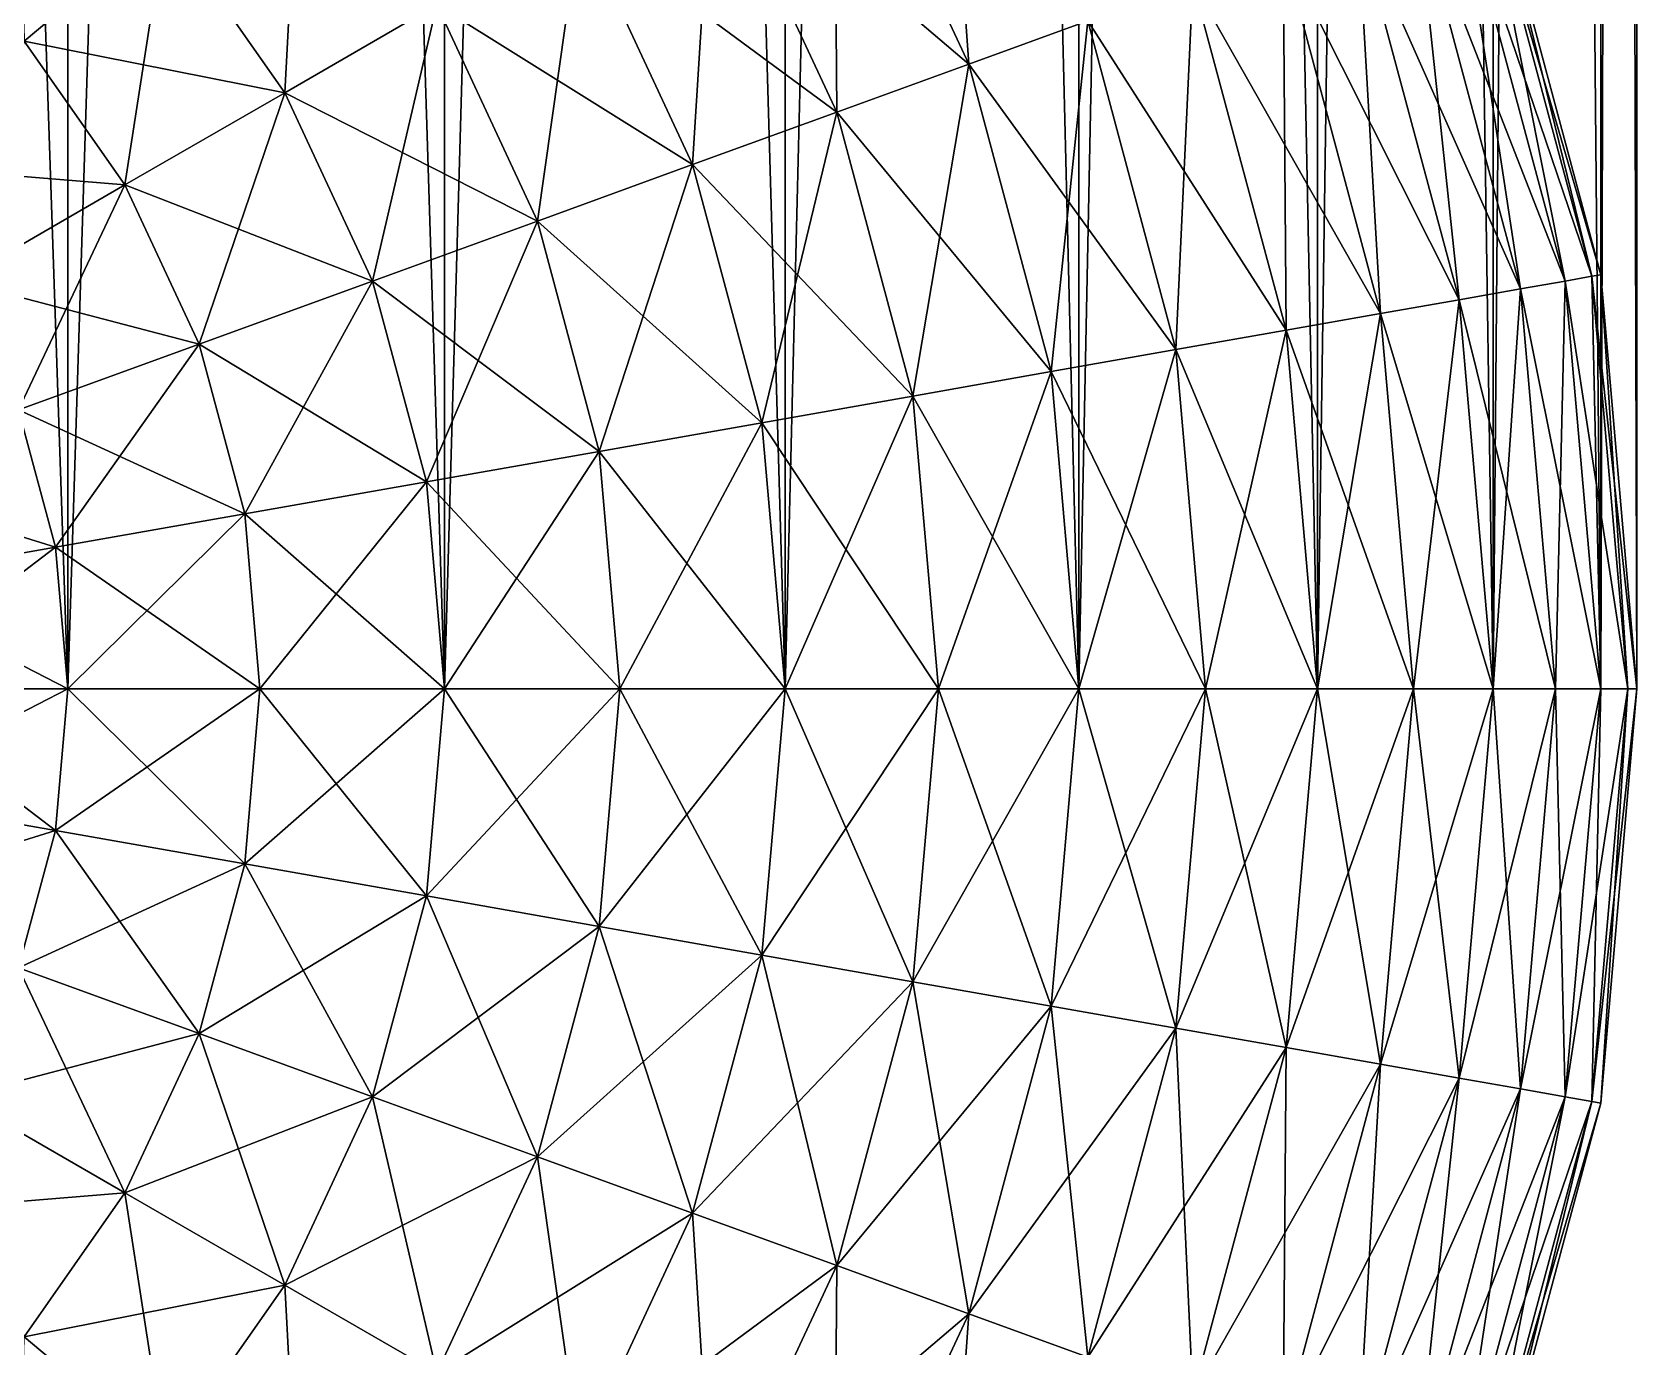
# Model space of a CAD drawing. Header units: metres. Extents: x -7 to 7, y -6 to 6.4.
# Drawn here: x -2.673 to -2, y -5.276 to -4.725 of the extents above; entities that cross this region are included whole.
import ezdxf

# ---------------------------------------------------------------- set-up
doc = ezdxf.new("R2010")
doc.units = ezdxf.units.M

msp = doc.modelspace()

# ---------------------------------------------------------------- linework, layer by layer
at = {"layer": 'Cylinder 9'}
for points in [[(-2.65798, -5, -0.93969), (-2.82635, 0, -0.98481), (-2.82635, -5, -0.98481)], [(-2.65798, -5, -0.93969), (-2.65798, 0, -0.93969), (-2.82635, 0, -0.98481)], [(-2.5, -5, -0.86603), (-2.65798, 0, -0.93969), (-2.65798, -5, -0.93969)], [(-2.5, -5, -0.86603), (-2.5, 0, -0.86602), (-2.65798, 0, -0.93969)], [(-2.35721, -5, -0.76604), (-2.5, 0, -0.86602), (-2.5, -5, -0.86603)], [(-2.35721, -5, -0.76604), (-2.35721, 0, -0.76604), (-2.5, 0, -0.86602)], [(-2.23395, -5, -0.64279), (-2.35721, 0, -0.76604), (-2.35721, -5, -0.76604)], [(-2.23395, -5, -0.64279), (-2.23395, 0, -0.64279), (-2.35721, 0, -0.76604)], [(-2.13397, -5, -0.5), (-2.23395, 0, -0.64279), (-2.23395, -5, -0.64279)], [(-2.13397, -5, -0.5), (-2.13397, 0, -0.5), (-2.23395, 0, -0.64279)], [(-2.06031, -5, -0.34202), (-2.13397, 0, -0.5), (-2.13397, -5, -0.5)], [(-2.06031, -5, -0.34202), (-2.06031, 0, -0.34202), (-2.13397, 0, -0.5)], [(-2.01519, -5, -0.17365), (-2.06031, 0, -0.34202), (-2.06031, -5, -0.34202)], [(-2.01519, -5, -0.17365), (-2.01519, 0, -0.17365), (-2.06031, 0, -0.34202)], [(-2.06031, -5, 0.34202), (-2.01519, 0, 0.17365), (-2.01519, -5, 0.17365)], [(-2.06031, -5, 0.34202), (-2.06031, 0, 0.34202), (-2.01519, 0, 0.17365)], [(-2, -5, 0), (-2.01519, 0, -0.17365), (-2.01519, -5, -0.17365)], [(-2, -5, 0), (-2, 0, 0), (-2.01519, 0, -0.17365)], [(-2.01519, -5, 0.17365), (-2, 0, 0), (-2, -5, 0)], [(-2.01519, -5, 0.17365), (-2.01519, 0, 0.17365), (-2, 0, 0)], [(-2.82635, -5, 0.98481), (-2.65798, 0, 0.93969), (-2.65798, -5, 0.93969)], [(-2.82635, -5, 0.98481), (-2.82635, 0, 0.98481), (-2.65798, 0, 0.93969)], [(-2.65798, -5, 0.93969), (-2.5, 0, 0.86603), (-2.5, -5, 0.86602)], [(-2.65798, -5, 0.93969), (-2.65798, 0, 0.93969), (-2.5, 0, 0.86603)], [(-2.5, -5, 0.86602), (-2.35721, 0, 0.76604), (-2.35721, -5, 0.76604)], [(-2.5, -5, 0.86602), (-2.5, 0, 0.86603), (-2.35721, 0, 0.76604)], [(-2.35721, -5, 0.76604), (-2.23396, 0, 0.64279), (-2.23396, -5, 0.64279)], [(-2.35721, -5, 0.76604), (-2.35721, 0, 0.76604), (-2.23396, 0, 0.64279)], [(-2.23396, -5, 0.64279), (-2.13397, 0, 0.5), (-2.13397, -5, 0.5)], [(-2.23396, -5, 0.64279), (-2.23396, 0, 0.64279), (-2.13397, 0, 0.5)], [(-2.13397, -5, 0.5), (-2.06031, 0, 0.34202), (-2.06031, -5, 0.34202)], [(-2.13397, -5, 0.5), (-2.13397, 0, 0.5), (-2.06031, 0, 0.34202)], [(-3, -5, 0), (-2.65798, -5, -0.93969), (-2.82635, -5, -0.98481)], [(-3, -5, 0), (-2.65798, -5, -0.93969), (-3, -5, 0)], [(-3, -5, 0), (-2.5, -5, -0.86603), (-2.65798, -5, -0.93969)], [(-3, -5, 0), (-2.5, -5, -0.86603), (-3, -5, 0)], [(-3, -5, 0), (-2.35721, -5, -0.76604), (-2.5, -5, -0.86603)], [(-3, -5, 0), (-2.35721, -5, -0.76604), (-3, -5, 0)], [(-3, -5, 0), (-2.23395, -5, -0.64279), (-2.35721, -5, -0.76604)], [(-3, -5, 0), (-2.23395, -5, -0.64279), (-3, -5, 0)], [(-3, -5, 0), (-2.13397, -5, -0.5), (-2.23395, -5, -0.64279)], [(-3, -5, 0), (-2.13397, -5, -0.5), (-3, -5, 0)], [(-3, -5, 0), (-2.06031, -5, -0.34202), (-2.13397, -5, -0.5)], [(-3, -5, 0), (-2.06031, -5, -0.34202), (-3, -5, 0)], [(-3, -5, 0), (-2.01519, -5, -0.17365), (-2.06031, -5, -0.34202)], [(-3, -5, 0), (-2.01519, -5, -0.17365), (-3, -5, 0)], [(-3, -5, 0), (-2, -5, 0), (-2.01519, -5, -0.17365)], [(-3, -5, 0), (-2, -5, 0), (-3, -5, 0)], [(-3, -5, 0), (-2.01519, -5, 0.17365), (-2, -5, 0)], [(-3, -5, 0), (-2.01519, -5, 0.17365), (-3, -5, 0)], [(-3, -5, 0), (-2.06031, -5, 0.34202), (-2.01519, -5, 0.17365)], [(-3, -5, 0), (-2.06031, -5, 0.34202), (-3, -5, 0)], [(-3, -5, 0), (-2.13397, -5, 0.5), (-2.06031, -5, 0.34202)], [(-3, -5, 0), (-2.13397, -5, 0.5), (-3, -5, 0)], [(-3, -5, 0), (-2.23396, -5, 0.64279), (-2.13397, -5, 0.5)], [(-3, -5, 0), (-2.23396, -5, 0.64279), (-3, -5, 0)], [(-3, -5, 0), (-2.35721, -5, 0.76604), (-2.23396, -5, 0.64279)], [(-3, -5, 0), (-2.35721, -5, 0.76604), (-3, -5, 0)], [(-3, -5, 0), (-2.5, -5, 0.86602), (-2.35721, -5, 0.76604)], [(-3, -5, 0), (-2.5, -5, 0.86602), (-3, -5, 0)], [(-3, -5, 0), (-2.65798, -5, 0.93969), (-2.5, -5, 0.86602)], [(-3, -5, 0), (-2.65798, -5, 0.93969), (-3, -5, 0)], [(-3, -5, 0), (-2.82635, -5, 0.98481), (-2.65798, -5, 0.93969)], [(-2.65798, -5, -0.93969), (-2.82635, -5, -0.98481), (-2.82635, -5, -0.98481)], [(-2.65798, -5, -0.93969), (-2.65798, -5, -0.93969), (-2.82635, -5, -0.98481)], [(-2.82635, -5, 0.98481), (-2.65798, -5, 0.93969), (-2.65798, -5, 0.93969)], [(-2.82635, -5, 0.98481), (-2.82635, -5, 0.98481), (-2.65798, -5, 0.93969)], [(-2.5, -5, -0.86603), (-2.65798, -5, -0.93969), (-2.65798, -5, -0.93969)], [(-2.5, -5, -0.86603), (-2.5, -5, -0.86603), (-2.65798, -5, -0.93969)], [(-2.65798, -5, 0.93969), (-2.5, -5, 0.86602), (-2.5, -5, 0.86602)], [(-2.65798, -5, 0.93969), (-2.65798, -5, 0.93969), (-2.5, -5, 0.86602)], [(-2.35721, -5, -0.76604), (-2.5, -5, -0.86603), (-2.5, -5, -0.86603)], [(-2.35721, -5, -0.76604), (-2.35721, -5, -0.76604), (-2.5, -5, -0.86603)], [(-2.5, -5, 0.86602), (-2.35721, -5, 0.76604), (-2.35721, -5, 0.76604)], [(-2.5, -5, 0.86602), (-2.5, -5, 0.86602), (-2.35721, -5, 0.76604)], [(-2.23395, -5, -0.64279), (-2.35721, -5, -0.76604), (-2.35721, -5, -0.76604)], [(-2.23395, -5, -0.64279), (-2.23395, -5, -0.64279), (-2.35721, -5, -0.76604)], [(-2.35721, -5, 0.76604), (-2.23396, -5, 0.64279), (-2.23396, -5, 0.64279)], [(-2.35721, -5, 0.76604), (-2.35721, -5, 0.76604), (-2.23396, -5, 0.64279)], [(-2.23396, -5, 0.64279), (-2.13397, -5, 0.5), (-2.13397, -5, 0.5)], [(-2.23396, -5, 0.64279), (-2.23396, -5, 0.64279), (-2.13397, -5, 0.5)], [(-2.13397, -5, -0.5), (-2.23395, -5, -0.64279), (-2.23395, -5, -0.64279)], [(-2.13397, -5, -0.5), (-2.13397, -5, -0.5), (-2.23395, -5, -0.64279)], [(-2.06031, -5, -0.34202), (-2.13397, -5, -0.5), (-2.13397, -5, -0.5)], [(-2.06031, -5, -0.34202), (-2.06031, -5, -0.34202), (-2.13397, -5, -0.5)], [(-2.13397, -5, 0.5), (-2.06031, -5, 0.34202), (-2.06031, -5, 0.34202)], [(-2.13397, -5, 0.5), (-2.13397, -5, 0.5), (-2.06031, -5, 0.34202)], [(-2.01519, -5, -0.17365), (-2.06031, -5, -0.34202), (-2.06031, -5, -0.34202)], [(-2.01519, -5, -0.17365), (-2.01519, -5, -0.17365), (-2.06031, -5, -0.34202)], [(-2.06031, -5, 0.34202), (-2.01519, -5, 0.17365), (-2.01519, -5, 0.17365)], [(-2.06031, -5, 0.34202), (-2.06031, -5, 0.34202), (-2.01519, -5, 0.17365)], [(-2, -5, 0), (-2.01519, -5, -0.17365), (-2.01519, -5, -0.17365)], [(-2, -5, 0), (-2, -5, 0), (-2.01519, -5, -0.17365)], [(-2.01519, -5, 0.17365), (-2, -5, 0), (-2, -5, 0)], [(-2.01519, -5, 0.17365), (-2.01519, -5, 0.17365), (-2, -5, 0)]]:
    msp.add_3dface(points, dxfattribs=at)
at = {"layer": 'Sphere 1'}
for points in [[(-2.29059, -4.59042, -0.57358), (-2.33659, -4.61698, -0.64279), (-2.28015, -4.738, -0.64279)], [(-2.29059, -4.59042, -0.57358), (-2.28015, -4.738, -0.64279), (-2.23025, -4.71983, -0.57358)], [(-2.67861, -4.61698, -0.86603), (-2.67626, -4.72835, -0.90631), (-2.61698, -4.67861, -0.86603)], [(-2.38763, -4.64645, 0.70711), (-2.33659, -4.61698, 0.64279), (-2.28015, -4.738, 0.64279)], [(-2.33659, -4.61698, -0.64279), (-2.38763, -4.64645, -0.70711), (-2.33554, -4.75815, -0.70711)], [(-2.33659, -4.61698, 0.64279), (-2.23025, -4.71983, 0.57358), (-2.28015, -4.738, 0.64279)], [(-2.33659, -4.61698, -0.64279), (-2.33554, -4.75815, -0.70711), (-2.28015, -4.738, -0.64279)], [(-2.56062, -4.63131, -0.81915), (-2.61698, -4.67861, -0.86603), (-2.56699, -4.75, -0.86603)], [(-2.56062, -4.63131, -0.81915), (-2.56699, -4.75, -0.86603), (-2.50327, -4.71321, -0.81915)], [(-2.44333, -4.6786, 0.76604), (-2.38763, -4.64645, 0.70711), (-2.33554, -4.75815, 0.70711)], [(-2.38763, -4.64645, -0.70711), (-2.44333, -4.67861, -0.76605), (-2.39598, -4.78015, -0.76605)], [(-2.38763, -4.64645, -0.70711), (-2.39598, -4.78015, -0.76605), (-2.33554, -4.75815, -0.70711)], [(-2.38763, -4.64645, 0.70711), (-2.28015, -4.738, 0.64279), (-2.33554, -4.75815, 0.70711)], [(-2.09233, -4.66963, 0.25882), (-2.07458, -4.66317, 0.17365), (-2.03015, -4.82899, 0.17365)], [(-2.07458, -4.66317, -0.17365), (-2.09233, -4.66963, -0.25882), (-2.04875, -4.83227, -0.25882)], [(-2.07458, -4.66317, 0.17365), (-2.06388, -4.65928, 0.08715), (-2.01894, -4.82701, 0.08715)], [(-2.06388, -4.65928, -0.08716), (-2.07458, -4.66317, -0.17365), (-2.03015, -4.82899, -0.17365)], [(-2.07458, -4.66317, 0.17365), (-2.01894, -4.82701, 0.08715), (-2.03015, -4.82899, 0.17365)], [(-2.07458, -4.66317, -0.17365), (-2.04875, -4.83227, -0.25882), (-2.03015, -4.82899, -0.17365)], [(-2.06388, -4.65928, 0.08715), (-2.06031, -4.65798, 0), (-2.01519, -4.82635, 0)], [(-2.06031, -4.65798, 0), (-2.06388, -4.65928, -0.08716), (-2.01894, -4.82701, -0.08716)], [(-2.06388, -4.65928, 0.08715), (-2.01519, -4.82635, 0), (-2.01894, -4.82701, 0.08715)], [(-2.06388, -4.65928, -0.08716), (-2.03015, -4.82899, -0.17365), (-2.01894, -4.82701, -0.08716)], [(-2.06031, -4.65798, 0), (-2.01894, -4.82701, -0.08716), (-2.01519, -4.82635, 0)], [(-2.11698, -4.6786, 0.34202), (-2.09233, -4.66963, 0.25882), (-2.04875, -4.83227, 0.25882)], [(-2.09233, -4.66963, -0.25882), (-2.11698, -4.6786, -0.34202), (-2.07458, -4.83682, -0.34202)], [(-2.09233, -4.66963, 0.25882), (-2.03015, -4.82899, 0.17365), (-2.04875, -4.83227, 0.25882)], [(-2.09233, -4.66963, -0.25882), (-2.07458, -4.83682, -0.34202), (-2.04875, -4.83227, -0.25882)], [(-2.72835, -4.67625, 0.90631), (-2.61698, -4.67861, 0.86602), (-2.67626, -4.72834, 0.90631)], [(-2.67626, -4.72834, 0.90631), (-2.61698, -4.67861, 0.86602), (-2.56699, -4.75, 0.86602)], [(-2.61698, -4.67861, -0.86603), (-2.67626, -4.72835, -0.90631), (-2.634, -4.78869, -0.90631)], [(-2.61698, -4.67861, -0.86603), (-2.634, -4.78869, -0.90631), (-2.56699, -4.75, -0.86603)], [(-2.61698, -4.67861, 0.86602), (-2.50327, -4.71321, 0.81915), (-2.56699, -4.75, 0.86602)], [(-2.50327, -4.71321, 0.81915), (-2.44333, -4.6786, 0.76604), (-2.39598, -4.78015, 0.76604)], [(-2.44333, -4.67861, -0.76605), (-2.50327, -4.71321, -0.81915), (-2.46101, -4.80382, -0.81915)], [(-2.44333, -4.67861, -0.76605), (-2.46101, -4.80382, -0.81915), (-2.39598, -4.78015, -0.76605)], [(-2.44333, -4.6786, 0.76604), (-2.33554, -4.75815, 0.70711), (-2.39598, -4.78015, 0.76604)], [(-2.14835, -4.69002, 0.42262), (-2.11698, -4.6786, 0.34202), (-2.07458, -4.83682, 0.34202)], [(-2.11698, -4.6786, -0.34202), (-2.14835, -4.69002, -0.42262), (-2.10746, -4.84262, -0.42262)], [(-2.11698, -4.6786, 0.34202), (-2.04875, -4.83227, 0.25882), (-2.07458, -4.83682, 0.34202)], [(-2.11698, -4.6786, -0.34202), (-2.10746, -4.84262, -0.42262), (-2.07458, -4.83682, -0.34202)], [(-2.1862, -4.7038, 0.5), (-2.14835, -4.69002, 0.42262), (-2.10746, -4.84262, 0.42262)], [(-2.14835, -4.69002, -0.42262), (-2.1862, -4.7038, -0.5), (-2.14713, -4.84961, -0.5)], [(-2.14835, -4.69002, 0.42262), (-2.07458, -4.83682, 0.34202), (-2.10746, -4.84262, 0.42262)], [(-2.14835, -4.69002, -0.42262), (-2.14713, -4.84961, -0.5), (-2.10746, -4.84262, -0.42262)], [(-2.23025, -4.71983, 0.57358), (-2.1862, -4.7038, 0.5), (-2.14713, -4.84961, 0.5)], [(-2.1862, -4.7038, -0.5), (-2.23025, -4.71983, -0.57358), (-2.19329, -4.85775, -0.57358)], [(-2.1862, -4.7038, -0.5), (-2.19329, -4.85775, -0.57358), (-2.14713, -4.84961, -0.5)], [(-2.1862, -4.7038, 0.5), (-2.10746, -4.84262, 0.42262), (-2.14713, -4.84961, 0.5)], [(-2.56699, -4.75, 0.86602), (-2.50327, -4.71321, 0.81915), (-2.46101, -4.80382, 0.81915)], [(-2.50327, -4.71321, -0.81915), (-2.56699, -4.75, -0.86603), (-2.53015, -4.82899, -0.86603)], [(-2.50327, -4.71321, -0.81915), (-2.53015, -4.82899, -0.86603), (-2.46101, -4.80382, -0.81915)], [(-2.50327, -4.71321, 0.81915), (-2.39598, -4.78015, 0.76604), (-2.46101, -4.80382, 0.81915)], [(-2.28015, -4.738, 0.64279), (-2.23025, -4.71983, 0.57358), (-2.19329, -4.85775, 0.57358)], [(-2.23025, -4.71983, -0.57358), (-2.28015, -4.738, -0.64279), (-2.24559, -4.86698, -0.64279)], [(-2.23025, -4.71983, -0.57358), (-2.24559, -4.86698, -0.64279), (-2.19329, -4.85775, -0.57358)], [(-2.23025, -4.71983, 0.57358), (-2.14713, -4.84961, 0.5), (-2.19329, -4.85775, 0.57358)], [(-2.738, -4.78015, 0.93969), (-2.67626, -4.72834, 0.90631), (-2.634, -4.78869, 0.90631)], [(-2.67626, -4.72835, -0.90631), (-2.7038, -4.82899, -0.93969), (-2.634, -4.78869, -0.90631)], [(-2.67626, -4.72834, 0.90631), (-2.56699, -4.75, 0.86602), (-2.634, -4.78869, 0.90631)], [(-2.33554, -4.75815, 0.70711), (-2.28015, -4.738, 0.64279), (-2.24559, -4.86698, 0.64279)], [(-2.28015, -4.738, -0.64279), (-2.33554, -4.75815, -0.70711), (-2.30364, -4.87721, -0.70711)], [(-2.28015, -4.738, -0.64279), (-2.30364, -4.87721, -0.70711), (-2.24559, -4.86698, -0.64279)], [(-2.28015, -4.738, 0.64279), (-2.19329, -4.85775, 0.57358), (-2.24559, -4.86698, 0.64279)], [(-2.634, -4.78869, 0.90631), (-2.56699, -4.75, 0.86602), (-2.53015, -4.82899, 0.86602)], [(-2.56699, -4.75, -0.86603), (-2.634, -4.78869, -0.90631), (-2.60287, -4.85545, -0.90631)], [(-2.56699, -4.75, -0.86603), (-2.60287, -4.85545, -0.90631), (-2.53015, -4.82899, -0.86603)], [(-2.56699, -4.75, 0.86602), (-2.46101, -4.80382, 0.81915), (-2.53015, -4.82899, 0.86602)], [(-2.39598, -4.78015, 0.76604), (-2.33554, -4.75815, 0.70711), (-2.30364, -4.87721, 0.70711)], [(-2.33554, -4.75815, -0.70711), (-2.39598, -4.78015, -0.76605), (-2.36698, -4.88838, -0.76605)], [(-2.33554, -4.75815, -0.70711), (-2.36698, -4.88838, -0.76605), (-2.30364, -4.87721, -0.70711)], [(-2.33554, -4.75815, 0.70711), (-2.24559, -4.86698, 0.64279), (-2.30364, -4.87721, 0.70711)], [(-2.738, -4.78015, 0.93969), (-2.634, -4.78869, 0.90631), (-2.7038, -4.82899, 0.93969)], [(-2.46101, -4.80382, 0.81915), (-2.39598, -4.78015, 0.76604), (-2.36698, -4.88838, 0.76604)], [(-2.39598, -4.78015, -0.76605), (-2.46101, -4.80382, -0.81915), (-2.43514, -4.9004, -0.81915)], [(-2.39598, -4.78015, -0.76605), (-2.43514, -4.9004, -0.81915), (-2.36698, -4.88838, -0.76605)], [(-2.39598, -4.78015, 0.76604), (-2.30364, -4.87721, 0.70711), (-2.36698, -4.88838, 0.76604)], [(-2.7038, -4.82899, 0.93969), (-2.634, -4.78869, 0.90631), (-2.60287, -4.85545, 0.90631)], [(-2.634, -4.78869, -0.90631), (-2.7038, -4.82899, -0.93969), (-2.67861, -4.88302, -0.93969)], [(-2.634, -4.78869, -0.90631), (-2.67861, -4.88302, -0.93969), (-2.60287, -4.85545, -0.90631)], [(-2.634, -4.78869, 0.90631), (-2.53015, -4.82899, 0.86602), (-2.60287, -4.85545, 0.90631)], [(-2.53015, -4.82899, 0.86602), (-2.46101, -4.80382, 0.81915), (-2.43514, -4.9004, 0.81915)], [(-2.46101, -4.80382, -0.81915), (-2.53015, -4.82899, -0.86603), (-2.5076, -4.91317, -0.86603)], [(-2.46101, -4.80382, -0.81915), (-2.5076, -4.91317, -0.86603), (-2.43514, -4.9004, -0.81915)], [(-2.46101, -4.80382, 0.81915), (-2.36698, -4.88838, 0.76604), (-2.43514, -4.9004, 0.81915)], [(-2.7038, -4.82899, 0.93969), (-2.60287, -4.85545, 0.90631), (-2.67861, -4.88302, 0.93969)], [(-2.60287, -4.85545, 0.90631), (-2.53015, -4.82899, 0.86602), (-2.5076, -4.91317, 0.86602)], [(-2.53015, -4.82899, -0.86603), (-2.60287, -4.85545, -0.90631), (-2.5838, -4.92661, -0.90631)], [(-2.53015, -4.82899, -0.86603), (-2.5838, -4.92661, -0.90631), (-2.5076, -4.91317, -0.86603)], [(-2.53015, -4.82899, 0.86602), (-2.43514, -4.9004, 0.81915), (-2.5076, -4.91317, 0.86602)], [(-2.04875, -4.83227, 0.25882), (-2.03015, -4.82899, 0.17365), (-2.01519, -5, 0.17365)], [(-2.03015, -4.82899, -0.17365), (-2.04875, -4.83227, -0.25882), (-2.03407, -5, -0.25882)], [(-2.03015, -4.82899, -0.17365), (-2.03407, -5, -0.25882), (-2.01519, -5, -0.17365)], [(-2.03015, -4.82899, 0.17365), (-2.01894, -4.82701, 0.08715), (-2.0038, -5, 0.08715)], [(-2.01894, -4.82701, -0.08716), (-2.03015, -4.82899, -0.17365), (-2.01519, -5, -0.17365)], [(-2.03015, -4.82899, 0.17365), (-2.0038, -5, 0.08715), (-2.01519, -5, 0.17365)], [(-2.01894, -4.82701, 0.08715), (-2.01519, -4.82635, 0), (-2, -5, 0)], [(-2.01519, -4.82635, 0), (-2.01894, -4.82701, -0.08716), (-2.00381, -5, -0.08716)], [(-2.01894, -4.82701, 0.08715), (-2, -5, 0), (-2.0038, -5, 0.08715)], [(-2.01894, -4.82701, -0.08716), (-2.01519, -5, -0.17365), (-2.00381, -5, -0.08716)], [(-2.01519, -4.82635, 0), (-2.00381, -5, -0.08716), (-2, -5, 0)], [(-2.10746, -4.84262, 0.42262), (-2.07458, -4.83682, 0.34202), (-2.06031, -5, 0.34202)], [(-2.07458, -4.83682, -0.34202), (-2.10746, -4.84262, -0.42262), (-2.09369, -5, -0.42262)], [(-2.07458, -4.83682, -0.34202), (-2.09369, -5, -0.42262), (-2.06031, -5, -0.34202)], [(-2.07458, -4.83682, 0.34202), (-2.04875, -4.83227, 0.25882), (-2.03407, -5, 0.25882)], [(-2.04875, -4.83227, -0.25882), (-2.07458, -4.83682, -0.34202), (-2.06031, -5, -0.34202)], [(-2.07458, -4.83682, 0.34202), (-2.03407, -5, 0.25882), (-2.06031, -5, 0.34202)], [(-2.04875, -4.83227, -0.25882), (-2.06031, -5, -0.34202), (-2.03407, -5, -0.25882)], [(-2.04875, -4.83227, 0.25882), (-2.01519, -5, 0.17365), (-2.03407, -5, 0.25882)], [(-2.14713, -4.84961, 0.5), (-2.10746, -4.84262, 0.42262), (-2.09369, -5, 0.42262)], [(-2.10746, -4.84262, -0.42262), (-2.14713, -4.84961, -0.5), (-2.13397, -5, -0.5)], [(-2.10746, -4.84262, -0.42262), (-2.13397, -5, -0.5), (-2.09369, -5, -0.42262)], [(-2.10746, -4.84262, 0.42262), (-2.06031, -5, 0.34202), (-2.09369, -5, 0.42262)], [(-2.19329, -4.85775, 0.57358), (-2.14713, -4.84961, 0.5), (-2.13397, -5, 0.5)], [(-2.14713, -4.84961, -0.5), (-2.19329, -4.85775, -0.57358), (-2.18085, -5, -0.57358)], [(-2.14713, -4.84961, -0.5), (-2.18085, -5, -0.57358), (-2.13397, -5, -0.5)], [(-2.14713, -4.84961, 0.5), (-2.09369, -5, 0.42262), (-2.13397, -5, 0.5)], [(-2.67861, -4.88302, 0.93969), (-2.60287, -4.85545, 0.90631), (-2.5838, -4.92661, 0.90631)], [(-2.60287, -4.85545, -0.90631), (-2.67861, -4.88302, -0.93969), (-2.66318, -4.94061, -0.93969)], [(-2.60287, -4.85545, -0.90631), (-2.66318, -4.94061, -0.93969), (-2.5838, -4.92661, -0.90631)], [(-2.60287, -4.85545, 0.90631), (-2.5076, -4.91317, 0.86602), (-2.5838, -4.92661, 0.90631)], [(-2.24559, -4.86698, 0.64279), (-2.19329, -4.85775, 0.57358), (-2.18085, -5, 0.57358)], [(-2.19329, -4.85775, -0.57358), (-2.24559, -4.86698, -0.64279), (-2.23396, -5, -0.64279)], [(-2.19329, -4.85775, -0.57358), (-2.23396, -5, -0.64279), (-2.18085, -5, -0.57358)], [(-2.19329, -4.85775, 0.57358), (-2.13397, -5, 0.5), (-2.18085, -5, 0.57358)], [(-2.30364, -4.87721, 0.70711), (-2.24559, -4.86698, 0.64279), (-2.23396, -5, 0.64279)], [(-2.24559, -4.86698, -0.64279), (-2.30364, -4.87721, -0.70711), (-2.29289, -5, -0.70711)], [(-2.24559, -4.86698, -0.64279), (-2.29289, -5, -0.70711), (-2.23396, -5, -0.64279)], [(-2.24559, -4.86698, 0.64279), (-2.18085, -5, 0.57358), (-2.23396, -5, 0.64279)], [(-2.36698, -4.88838, 0.76604), (-2.30364, -4.87721, 0.70711), (-2.29289, -5, 0.70711)], [(-2.30364, -4.87721, -0.70711), (-2.36698, -4.88838, -0.76605), (-2.35721, -5, -0.76605)], [(-2.30364, -4.87721, -0.70711), (-2.35721, -5, -0.76605), (-2.29289, -5, -0.70711)], [(-2.30364, -4.87721, 0.70711), (-2.23396, -5, 0.64279), (-2.29289, -5, 0.70711)], [(-2.75679, -4.91148, 0.96592), (-2.67861, -4.88302, 0.93969), (-2.66318, -4.94061, 0.93969)], [(-2.67861, -4.88302, -0.93969), (-2.74511, -4.95506, -0.96593), (-2.66318, -4.94061, -0.93969)], [(-2.67861, -4.88302, 0.93969), (-2.5838, -4.92661, 0.90631), (-2.66318, -4.94061, 0.93969)], [(-2.43514, -4.9004, 0.81915), (-2.36698, -4.88838, 0.76604), (-2.35721, -5, 0.76604)], [(-2.36698, -4.88838, -0.76605), (-2.43514, -4.9004, -0.81915), (-2.42642, -5, -0.81915)], [(-2.36698, -4.88838, -0.76605), (-2.42642, -5, -0.81915), (-2.35721, -5, -0.76605)], [(-2.36698, -4.88838, 0.76604), (-2.29289, -5, 0.70711), (-2.35721, -5, 0.76604)], [(-2.5076, -4.91317, 0.86602), (-2.43514, -4.9004, 0.81915), (-2.42642, -5, 0.81915)], [(-2.43514, -4.9004, -0.81915), (-2.5076, -4.91317, -0.86603), (-2.5, -5, -0.86603)], [(-2.43514, -4.9004, -0.81915), (-2.5, -5, -0.86603), (-2.42642, -5, -0.81915)], [(-2.43514, -4.9004, 0.81915), (-2.35721, -5, 0.76604), (-2.42642, -5, 0.81915)], [(-2.75679, -4.91148, 0.96592), (-2.66318, -4.94061, 0.93969), (-2.74511, -4.95506, 0.96592)], [(-2.5838, -4.92661, 0.90631), (-2.5076, -4.91317, 0.86602), (-2.5, -5, 0.86602)], [(-2.5076, -4.91317, -0.86603), (-2.5838, -4.92661, -0.90631), (-2.57738, -5, -0.90631)], [(-2.5076, -4.91317, -0.86603), (-2.57738, -5, -0.90631), (-2.5, -5, -0.86603)], [(-2.5076, -4.91317, 0.86602), (-2.42642, -5, 0.81915), (-2.5, -5, 0.86602)], [(-2.66318, -4.94061, 0.93969), (-2.5838, -4.92661, 0.90631), (-2.57738, -5, 0.90631)], [(-2.5838, -4.92661, -0.90631), (-2.66318, -4.94061, -0.93969), (-2.65798, -5, -0.93969)], [(-2.5838, -4.92661, -0.90631), (-2.65798, -5, -0.93969), (-2.57738, -5, -0.90631)], [(-2.5838, -4.92661, 0.90631), (-2.5, -5, 0.86602), (-2.57738, -5, 0.90631)], [(-2.74511, -4.95506, 0.96592), (-2.66318, -4.94061, 0.93969), (-2.65798, -5, 0.93969)], [(-2.66318, -4.94061, -0.93969), (-2.74511, -4.95506, -0.96593), (-2.74118, -5, -0.96593)], [(-2.66318, -4.94061, -0.93969), (-2.74118, -5, -0.96593), (-2.65798, -5, -0.93969)], [(-2.66318, -4.94061, 0.93969), (-2.57738, -5, 0.90631), (-2.65798, -5, 0.93969)], [(-2.74511, -4.95506, 0.96592), (-2.65798, -5, 0.93969), (-2.74118, -5, 0.96592)], [(-2.74118, -5, 0.96592), (-2.66318, -5.05939, 0.93969), (-2.74511, -5.04494, 0.96592)], [(-2.65798, -5, -0.93969), (-2.74511, -5.04494, -0.96593), (-2.66318, -5.05939, -0.93969)], [(-2.65798, -5, -0.93969), (-2.74118, -5, -0.96593), (-2.74511, -5.04494, -0.96593)], [(-2.74118, -5, 0.96592), (-2.65798, -5, 0.93969), (-2.66318, -5.05939, 0.93969)], [(-2.65798, -5, 0.93969), (-2.5838, -5.07339, 0.90631), (-2.66318, -5.05939, 0.93969)], [(-2.57738, -5, -0.90631), (-2.66318, -5.05939, -0.93969), (-2.5838, -5.07339, -0.90631)], [(-2.57738, -5, -0.90631), (-2.65798, -5, -0.93969), (-2.66318, -5.05939, -0.93969)], [(-2.65798, -5, 0.93969), (-2.57738, -5, 0.90631), (-2.5838, -5.07339, 0.90631)], [(-2.57738, -5, 0.90631), (-2.5076, -5.08682, 0.86602), (-2.5838, -5.07339, 0.90631)], [(-2.5, -5, -0.86603), (-2.5838, -5.07339, -0.90631), (-2.5076, -5.08682, -0.86603)], [(-2.5, -5, -0.86603), (-2.57738, -5, -0.90631), (-2.5838, -5.07339, -0.90631)], [(-2.57738, -5, 0.90631), (-2.5, -5, 0.86602), (-2.5076, -5.08682, 0.86602)], [(-2.5, -5, 0.86602), (-2.43514, -5.0996, 0.81915), (-2.5076, -5.08682, 0.86602)], [(-2.42642, -5, -0.81915), (-2.5076, -5.08682, -0.86603), (-2.43514, -5.0996, -0.81915)], [(-2.42642, -5, -0.81915), (-2.5, -5, -0.86603), (-2.5076, -5.08682, -0.86603)], [(-2.5, -5, 0.86602), (-2.42642, -5, 0.81915), (-2.43514, -5.0996, 0.81915)], [(-2.42642, -5, 0.81915), (-2.36698, -5.11162, 0.76604), (-2.43514, -5.0996, 0.81915)], [(-2.35721, -5, -0.76605), (-2.43514, -5.0996, -0.81915), (-2.36698, -5.11162, -0.76605)], [(-2.35721, -5, -0.76605), (-2.42642, -5, -0.81915), (-2.43514, -5.0996, -0.81915)], [(-2.42642, -5, 0.81915), (-2.35721, -5, 0.76604), (-2.36698, -5.11162, 0.76604)], [(-2.35721, -5, 0.76604), (-2.30364, -5.12279, 0.70711), (-2.36698, -5.11162, 0.76604)], [(-2.29289, -5, -0.70711), (-2.36698, -5.11162, -0.76605), (-2.30364, -5.12279, -0.70711)], [(-2.29289, -5, -0.70711), (-2.35721, -5, -0.76605), (-2.36698, -5.11162, -0.76605)], [(-2.35721, -5, 0.76604), (-2.29289, -5, 0.70711), (-2.30364, -5.12279, 0.70711)], [(-2.29289, -5, 0.70711), (-2.24559, -5.13302, 0.64279), (-2.30364, -5.12279, 0.70711)], [(-2.23396, -5, -0.64279), (-2.30364, -5.12279, -0.70711), (-2.24559, -5.13302, -0.64279)], [(-2.23396, -5, -0.64279), (-2.29289, -5, -0.70711), (-2.30364, -5.12279, -0.70711)], [(-2.29289, -5, 0.70711), (-2.23396, -5, 0.64279), (-2.24559, -5.13302, 0.64279)], [(-2.23396, -5, 0.64279), (-2.19329, -5.14224, 0.57358), (-2.24559, -5.13302, 0.64279)], [(-2.18085, -5, -0.57358), (-2.24559, -5.13302, -0.64279), (-2.19329, -5.14224, -0.57358)], [(-2.18085, -5, -0.57358), (-2.23396, -5, -0.64279), (-2.24559, -5.13302, -0.64279)], [(-2.23396, -5, 0.64279), (-2.18085, -5, 0.57358), (-2.19329, -5.14224, 0.57358)], [(-2.18085, -5, 0.57358), (-2.14713, -5.15038, 0.5), (-2.19329, -5.14224, 0.57358)], [(-2.13397, -5, -0.5), (-2.19329, -5.14224, -0.57358), (-2.14713, -5.15038, -0.5)], [(-2.13397, -5, -0.5), (-2.18085, -5, -0.57358), (-2.19329, -5.14224, -0.57358)], [(-2.18085, -5, 0.57358), (-2.13397, -5, 0.5), (-2.14713, -5.15038, 0.5)], [(-2.13397, -5, 0.5), (-2.10746, -5.15738, 0.42262), (-2.14713, -5.15038, 0.5)], [(-2.09369, -5, -0.42262), (-2.14713, -5.15038, -0.5), (-2.10746, -5.15738, -0.42262)], [(-2.09369, -5, -0.42262), (-2.13397, -5, -0.5), (-2.14713, -5.15038, -0.5)], [(-2.13397, -5, 0.5), (-2.09369, -5, 0.42262), (-2.10746, -5.15738, 0.42262)], [(-2.09369, -5, 0.42262), (-2.07458, -5.16317, 0.34202), (-2.10746, -5.15738, 0.42262)], [(-2.06031, -5, -0.34202), (-2.10746, -5.15738, -0.42262), (-2.07458, -5.16317, -0.34202)], [(-2.06031, -5, -0.34202), (-2.09369, -5, -0.42262), (-2.10746, -5.15738, -0.42262)], [(-2.09369, -5, 0.42262), (-2.06031, -5, 0.34202), (-2.07458, -5.16317, 0.34202)], [(-2.06031, -5, 0.34202), (-2.04875, -5.16773, 0.25882), (-2.07458, -5.16317, 0.34202)], [(-2.03407, -5, -0.25882), (-2.07458, -5.16317, -0.34202), (-2.04875, -5.16773, -0.25882)], [(-2.03407, -5, -0.25882), (-2.06031, -5, -0.34202), (-2.07458, -5.16317, -0.34202)], [(-2.06031, -5, 0.34202), (-2.03407, -5, 0.25882), (-2.04875, -5.16773, 0.25882)], [(-2.03407, -5, 0.25882), (-2.03015, -5.17101, 0.17365), (-2.04875, -5.16773, 0.25882)], [(-2.01519, -5, -0.17365), (-2.04875, -5.16773, -0.25882), (-2.03015, -5.17101, -0.17365)], [(-2.01519, -5, -0.17365), (-2.03407, -5, -0.25882), (-2.04875, -5.16773, -0.25882)], [(-2.03407, -5, 0.25882), (-2.01519, -5, 0.17365), (-2.03015, -5.17101, 0.17365)], [(-2.01519, -5, 0.17365), (-2.01894, -5.17299, 0.08715), (-2.03015, -5.17101, 0.17365)], [(-2.00381, -5, -0.08716), (-2.03015, -5.17101, -0.17365), (-2.01894, -5.17299, -0.08716)], [(-2.00381, -5, -0.08716), (-2.01519, -5, -0.17365), (-2.03015, -5.17101, -0.17365)], [(-2.01519, -5, 0.17365), (-2.0038, -5, 0.08715), (-2.01894, -5.17299, 0.08715)], [(-2.0038, -5, 0.08715), (-2.01519, -5.17365, 0), (-2.01894, -5.17299, 0.08715)], [(-2, -5, 0), (-2.01894, -5.17299, -0.08716), (-2.01519, -5.17365, 0)], [(-2, -5, 0), (-2.00381, -5, -0.08716), (-2.01894, -5.17299, -0.08716)], [(-2.0038, -5, 0.08715), (-2, -5, 0), (-2.01519, -5.17365, 0)], [(-2.66318, -5.05939, -0.93969), (-2.74511, -5.04494, -0.96593), (-2.75679, -5.08852, -0.96593)], [(-2.74511, -5.04494, 0.96592), (-2.66318, -5.05939, 0.93969), (-2.67861, -5.11698, 0.93969)], [(-2.66318, -5.05939, -0.93969), (-2.75679, -5.08852, -0.96593), (-2.67861, -5.11698, -0.93969)], [(-2.66318, -5.05939, 0.93969), (-2.60287, -5.14454, 0.90631), (-2.67861, -5.11698, 0.93969)], [(-2.5838, -5.07339, -0.90631), (-2.66318, -5.05939, -0.93969), (-2.67861, -5.11698, -0.93969)], [(-2.66318, -5.05939, 0.93969), (-2.5838, -5.07339, 0.90631), (-2.60287, -5.14454, 0.90631)], [(-2.5838, -5.07339, -0.90631), (-2.67861, -5.11698, -0.93969), (-2.60287, -5.14454, -0.90631)], [(-2.5838, -5.07339, 0.90631), (-2.53015, -5.17101, 0.86602), (-2.60287, -5.14454, 0.90631)], [(-2.5076, -5.08682, -0.86603), (-2.5838, -5.07339, -0.90631), (-2.60287, -5.14454, -0.90631)], [(-2.5838, -5.07339, 0.90631), (-2.5076, -5.08682, 0.86602), (-2.53015, -5.17101, 0.86602)], [(-2.5076, -5.08682, -0.86603), (-2.60287, -5.14454, -0.90631), (-2.53015, -5.17101, -0.86603)], [(-2.5076, -5.08682, 0.86602), (-2.46101, -5.19617, 0.81915), (-2.53015, -5.17101, 0.86602)], [(-2.43514, -5.0996, -0.81915), (-2.5076, -5.08682, -0.86603), (-2.53015, -5.17101, -0.86603)], [(-2.5076, -5.08682, 0.86602), (-2.43514, -5.0996, 0.81915), (-2.46101, -5.19617, 0.81915)], [(-2.43514, -5.0996, -0.81915), (-2.53015, -5.17101, -0.86603), (-2.46101, -5.19617, -0.81915)], [(-2.43514, -5.0996, 0.81915), (-2.39598, -5.21984, 0.76604), (-2.46101, -5.19617, 0.81915)], [(-2.36698, -5.11162, -0.76605), (-2.43514, -5.0996, -0.81915), (-2.46101, -5.19617, -0.81915)], [(-2.43514, -5.0996, 0.81915), (-2.36698, -5.11162, 0.76604), (-2.39598, -5.21984, 0.76604)], [(-2.36698, -5.11162, -0.76605), (-2.46101, -5.19617, -0.81915), (-2.39598, -5.21984, -0.76605)], [(-2.36698, -5.11162, 0.76604), (-2.33554, -5.24184, 0.70711), (-2.39598, -5.21984, 0.76604)], [(-2.30364, -5.12279, -0.70711), (-2.36698, -5.11162, -0.76605), (-2.39598, -5.21984, -0.76605)], [(-2.36698, -5.11162, 0.76604), (-2.30364, -5.12279, 0.70711), (-2.33554, -5.24184, 0.70711)], [(-2.67861, -5.11698, 0.93969), (-2.634, -5.21131, 0.90631), (-2.7038, -5.17101, 0.93969)], [(-2.60287, -5.14454, -0.90631), (-2.67861, -5.11698, -0.93969), (-2.7038, -5.17101, -0.93969)], [(-2.67861, -5.11698, 0.93969), (-2.60287, -5.14454, 0.90631), (-2.634, -5.21131, 0.90631)], [(-2.30364, -5.12279, -0.70711), (-2.39598, -5.21984, -0.76605), (-2.33554, -5.24184, -0.70711)], [(-2.30364, -5.12279, 0.70711), (-2.28015, -5.262, 0.64279), (-2.33554, -5.24184, 0.70711)], [(-2.24559, -5.13302, -0.64279), (-2.30364, -5.12279, -0.70711), (-2.33554, -5.24184, -0.70711)], [(-2.30364, -5.12279, 0.70711), (-2.24559, -5.13302, 0.64279), (-2.28015, -5.262, 0.64279)], [(-2.24559, -5.13302, -0.64279), (-2.33554, -5.24184, -0.70711), (-2.28015, -5.262, -0.64279)], [(-2.24559, -5.13302, 0.64279), (-2.23025, -5.28017, 0.57358), (-2.28015, -5.262, 0.64279)], [(-2.19329, -5.14224, -0.57358), (-2.24559, -5.13302, -0.64279), (-2.28015, -5.262, -0.64279)], [(-2.24559, -5.13302, 0.64279), (-2.19329, -5.14224, 0.57358), (-2.23025, -5.28017, 0.57358)], [(-2.60287, -5.14454, -0.90631), (-2.7038, -5.17101, -0.93969), (-2.634, -5.21131, -0.90631)], [(-2.60287, -5.14454, 0.90631), (-2.56699, -5.25, 0.86602), (-2.634, -5.21131, 0.90631)], [(-2.53015, -5.17101, -0.86603), (-2.60287, -5.14454, -0.90631), (-2.634, -5.21131, -0.90631)], [(-2.60287, -5.14454, 0.90631), (-2.53015, -5.17101, 0.86602), (-2.56699, -5.25, 0.86602)], [(-2.19329, -5.14224, -0.57358), (-2.28015, -5.262, -0.64279), (-2.23025, -5.28017, -0.57358)], [(-2.19329, -5.14224, 0.57358), (-2.1862, -5.2962, 0.5), (-2.23025, -5.28017, 0.57358)], [(-2.14713, -5.15038, -0.5), (-2.19329, -5.14224, -0.57358), (-2.23025, -5.28017, -0.57358)], [(-2.19329, -5.14224, 0.57358), (-2.14713, -5.15038, 0.5), (-2.1862, -5.2962, 0.5)], [(-2.14713, -5.15038, -0.5), (-2.23025, -5.28017, -0.57358), (-2.1862, -5.2962, -0.5)], [(-2.14713, -5.15038, 0.5), (-2.14835, -5.30997, 0.42262), (-2.1862, -5.2962, 0.5)], [(-2.10746, -5.15738, -0.42262), (-2.14713, -5.15038, -0.5), (-2.1862, -5.2962, -0.5)], [(-2.14713, -5.15038, 0.5), (-2.10746, -5.15738, 0.42262), (-2.14835, -5.30997, 0.42262)], [(-2.10746, -5.15738, -0.42262), (-2.1862, -5.2962, -0.5), (-2.14835, -5.30997, -0.42262)], [(-2.10746, -5.15738, 0.42262), (-2.11698, -5.32139, 0.34202), (-2.14835, -5.30997, 0.42262)], [(-2.07458, -5.16317, -0.34202), (-2.10746, -5.15738, -0.42262), (-2.14835, -5.30997, -0.42262)], [(-2.10746, -5.15738, 0.42262), (-2.07458, -5.16317, 0.34202), (-2.11698, -5.32139, 0.34202)], [(-2.07458, -5.16317, -0.34202), (-2.14835, -5.30997, -0.42262), (-2.11698, -5.32139, -0.34202)], [(-2.07458, -5.16317, 0.34202), (-2.09233, -5.33036, 0.25882), (-2.11698, -5.32139, 0.34202)], [(-2.04875, -5.16773, -0.25882), (-2.07458, -5.16317, -0.34202), (-2.11698, -5.32139, -0.34202)], [(-2.04875, -5.16773, -0.25882), (-2.11698, -5.32139, -0.34202), (-2.09233, -5.33036, -0.25882)], [(-2.07458, -5.16317, 0.34202), (-2.04875, -5.16773, 0.25882), (-2.09233, -5.33036, 0.25882)], [(-2.04875, -5.16773, 0.25882), (-2.07458, -5.33682, 0.17365), (-2.09233, -5.33036, 0.25882)], [(-2.03015, -5.17101, -0.17365), (-2.04875, -5.16773, -0.25882), (-2.09233, -5.33036, -0.25882)], [(-2.04875, -5.16773, 0.25882), (-2.03015, -5.17101, 0.17365), (-2.07458, -5.33682, 0.17365)], [(-2.634, -5.21131, -0.90631), (-2.7038, -5.17101, -0.93969), (-2.738, -5.21984, -0.93969)], [(-2.7038, -5.17101, 0.93969), (-2.634, -5.21131, 0.90631), (-2.67625, -5.27165, 0.90631)], [(-2.53015, -5.17101, -0.86603), (-2.634, -5.21131, -0.90631), (-2.56699, -5.25, -0.86603)], [(-2.53015, -5.17101, 0.86602), (-2.50327, -5.28679, 0.81915), (-2.56699, -5.25, 0.86602)], [(-2.46101, -5.19617, -0.81915), (-2.53015, -5.17101, -0.86603), (-2.56699, -5.25, -0.86603)], [(-2.53015, -5.17101, 0.86602), (-2.46101, -5.19617, 0.81915), (-2.50327, -5.28679, 0.81915)], [(-2.03015, -5.17101, -0.17365), (-2.09233, -5.33036, -0.25882), (-2.07458, -5.33682, -0.17365)], [(-2.03015, -5.17101, 0.17365), (-2.06388, -5.34072, 0.08715), (-2.07458, -5.33682, 0.17365)], [(-2.01894, -5.17299, -0.08716), (-2.03015, -5.17101, -0.17365), (-2.07458, -5.33682, -0.17365)], [(-2.01894, -5.17299, -0.08716), (-2.07458, -5.33682, -0.17365), (-2.06388, -5.34072, -0.08716)], [(-2.03015, -5.17101, 0.17365), (-2.01894, -5.17299, 0.08715), (-2.06388, -5.34072, 0.08715)], [(-2.01894, -5.17299, 0.08715), (-2.06031, -5.34202, 0), (-2.06388, -5.34072, 0.08715)], [(-2.01519, -5.17365, 0), (-2.01894, -5.17299, -0.08716), (-2.06388, -5.34072, -0.08716)], [(-2.01519, -5.17365, 0), (-2.06388, -5.34072, -0.08716), (-2.06031, -5.34202, 0)], [(-2.01894, -5.17299, 0.08715), (-2.01519, -5.17365, 0), (-2.06031, -5.34202, 0)], [(-2.46101, -5.19617, -0.81915), (-2.56699, -5.25, -0.86603), (-2.50327, -5.28679, -0.81915)], [(-2.46101, -5.19617, 0.81915), (-2.44333, -5.32139, 0.76604), (-2.50327, -5.28679, 0.81915)], [(-2.39598, -5.21984, -0.76605), (-2.46101, -5.19617, -0.81915), (-2.50327, -5.28679, -0.81915)], [(-2.46101, -5.19617, 0.81915), (-2.39598, -5.21984, 0.76604), (-2.44333, -5.32139, 0.76604)], [(-2.634, -5.21131, -0.90631), (-2.738, -5.21984, -0.93969), (-2.67626, -5.27165, -0.90631)], [(-2.56699, -5.25, -0.86603), (-2.634, -5.21131, -0.90631), (-2.67626, -5.27165, -0.90631)], [(-2.634, -5.21131, 0.90631), (-2.61698, -5.32139, 0.86602), (-2.67625, -5.27165, 0.90631)], [(-2.634, -5.21131, 0.90631), (-2.56699, -5.25, 0.86602), (-2.61698, -5.32139, 0.86602)], [(-2.39598, -5.21984, -0.76605), (-2.50327, -5.28679, -0.81915), (-2.44333, -5.32139, -0.76605)], [(-2.39598, -5.21984, 0.76604), (-2.38763, -5.35355, 0.70711), (-2.44333, -5.32139, 0.76604)], [(-2.33554, -5.24184, -0.70711), (-2.39598, -5.21984, -0.76605), (-2.44333, -5.32139, -0.76605)], [(-2.39598, -5.21984, 0.76604), (-2.33554, -5.24184, 0.70711), (-2.38763, -5.35355, 0.70711)], [(-2.33554, -5.24184, -0.70711), (-2.44333, -5.32139, -0.76605), (-2.38763, -5.35355, -0.70711)], [(-2.33554, -5.24184, 0.70711), (-2.33659, -5.38302, 0.64279), (-2.38763, -5.35355, 0.70711)], [(-2.28015, -5.262, -0.64279), (-2.33554, -5.24184, -0.70711), (-2.38763, -5.35355, -0.70711)], [(-2.33554, -5.24184, 0.70711), (-2.28015, -5.262, 0.64279), (-2.33659, -5.38302, 0.64279)], [(-2.56699, -5.25, -0.86603), (-2.67626, -5.27165, -0.90631), (-2.61698, -5.32139, -0.86603)], [(-2.56699, -5.25, 0.86602), (-2.56061, -5.36869, 0.81915), (-2.61698, -5.32139, 0.86602)], [(-2.50327, -5.28679, -0.81915), (-2.56699, -5.25, -0.86603), (-2.61698, -5.32139, -0.86603)], [(-2.56699, -5.25, 0.86602), (-2.50327, -5.28679, 0.81915), (-2.56061, -5.36869, 0.81915)], [(-2.28015, -5.262, -0.64279), (-2.38763, -5.35355, -0.70711), (-2.33659, -5.38302, -0.64279)], [(-2.28015, -5.262, 0.64279), (-2.29059, -5.40957, 0.57358), (-2.33659, -5.38302, 0.64279)], [(-2.23025, -5.28017, -0.57358), (-2.28015, -5.262, -0.64279), (-2.33659, -5.38302, -0.64279)], [(-2.28015, -5.262, 0.64279), (-2.23025, -5.28017, 0.57358), (-2.29059, -5.40957, 0.57358)], [(-2.61698, -5.32139, -0.86603), (-2.67626, -5.27165, -0.90631), (-2.72835, -5.32374, -0.90631)], [(-2.67625, -5.27165, 0.90631), (-2.61698, -5.32139, 0.86602), (-2.67861, -5.38302, 0.86602)]]:
    msp.add_3dface(points, dxfattribs=at)

doc.saveas('drawing.dxf')
